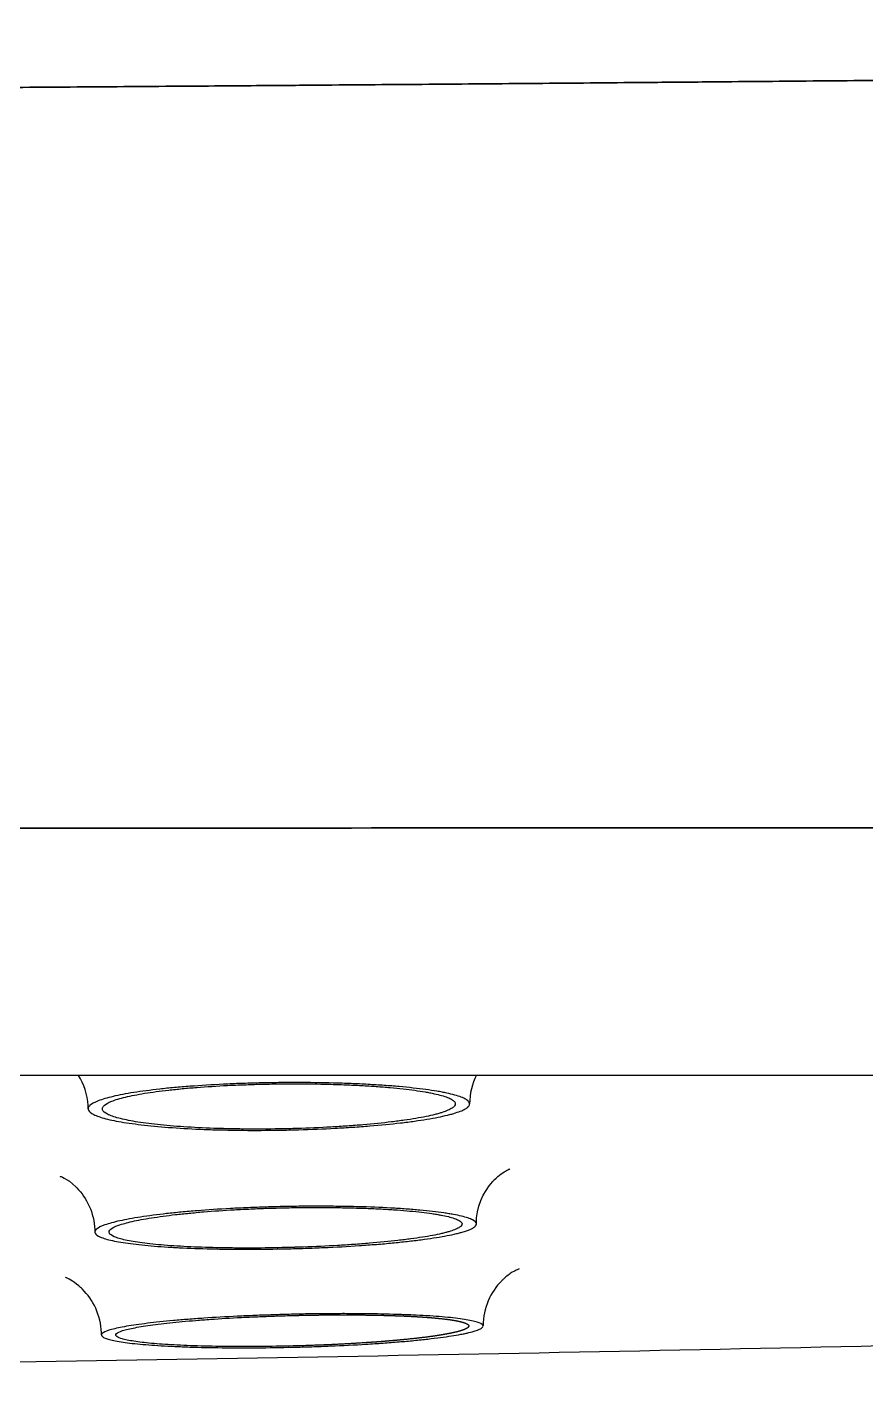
# Model space of a CAD drawing. Header units: millimetres. Extents: x 0 to 2650, y -1173 to 718.
# Drawn here: x 908.7 to 996.5, y 330.4 to 474.3 of the extents above; entities that cross this region are included whole.
import ezdxf

# ---------------------------------------------------------------- set-up
doc = ezdxf.new("R2010")
doc.units = ezdxf.units.MM
doc.layers.add('Blocks', color=7, linetype='Continuous')
doc.layers.add('Blocks$Inner', color=7, linetype='Continuous', lineweight=25, true_color=0x007f00)
doc.layers.add('Blocks$Outline', color=7, linetype='Continuous', lineweight=35, true_color=0xff3f3f)

# ---------------------------------------------------------------- blocks, each defined once
blk = doc.blocks.new('Balcony Lounge Bench Front')
at = {"layer": 'Blocks$Inner'}
blk.add_lwpolyline([(1216.64, 364.38), (1052.69, 364.38), (866.74, 364.38), (770.82, 364.38), (704.99, 364.38), (639.17, 364.38), (543.24, 364.38), (357.3, 364.38), (193.35, 364.38)], dxfattribs=at)
for points, knots in [([(1228.41, 471.36), (1222.79, 471.28), (1217.16, 471.2), (1200.28, 470.97), (1189.03, 470.82), (1155.28, 470.39), (1132.77, 470.12), (1065.25, 469.35), (1020.22, 468.9), (930.16, 468.12), (885.12, 467.8), (817.55, 467.42), (795.03, 467.3), (761.25, 467.16), (749.99, 467.12), (733.1, 467.06), (727.47, 467.04), (721.84, 467.02)], [540.554883, 540.554883, 540.554883, 540.554883, 557.446204, 557.446204, 591.228846, 591.228846, 658.794129, 658.794129, 793.924695, 793.924695, 929.055261, 929.055261, 996.620544, 996.620544, 1030.403185, 1030.403185, 1047.294506, 1047.294506, 1047.294506, 1047.294506]), ([(1212.71, 390.41), (1212.36, 390.41), (1212.01, 390.41), (1211.66, 390.41), (1210.97, 390.41), (1210.27, 390.41), (1209.58, 390.41), (1208.19, 390.41), (1206.8, 390.41), (1205.41, 390.41), (1194.28, 390.4), (1183.16, 390.4), (1172.04, 390.39), (1160.92, 390.39), (1149.8, 390.39), (1138.68, 390.38), (1127.56, 390.38), (1116.43, 390.37), (1105.31, 390.37), (1083.07, 390.36), (1060.83, 390.35), (1038.59, 390.35), (1016.35, 390.34), (994.1, 390.33), (971.86, 390.33), (949.62, 390.32), (927.37, 390.32), (905.13, 390.31), (894.01, 390.31), (882.89, 390.31), (871.76, 390.31), (860.64, 390.31), (849.52, 390.31), (838.4, 390.3), (827.28, 390.3), (816.16, 390.3), (805.04, 390.3), (799.48, 390.3), (793.92, 390.3), (788.36, 390.3), (782.8, 390.3), (777.24, 390.3), (771.68, 390.3), (749.45, 390.3), (727.22, 390.3), (704.99, 390.3)], [-1041.587203, -1041.587203, -1041.587203, -1041.587203, -1040.544327, -1040.544327, -1040.544327, -1038.45859, -1038.45859, -1038.45859, -1034.287168, -1034.287168, -1034.287168, -1000.918164, -1000.918164, -1000.918164, -967.552598, -967.552598, -967.552598, -934.189335, -934.189335, -934.189335, -867.462836, -867.462836, -867.462836, -800.72842, -800.72842, -800.72842, -733.992012, -733.992012, -733.992012, -700.626238, -700.626238, -700.626238, -667.263057, -667.263057, -667.263057, -633.900388, -633.900388, -633.900388, -617.218431, -617.218431, -617.218431, -600.535727, -600.535727, -600.535727, -533.846776, -533.846776, -533.846776, -533.846776]), ([(915.03, 360.88), (915.03, 360.99), (915.03, 361.1), (915.03, 361.21), (914.97, 362.39), (914.58, 363.49), (914.03, 364.38)], [0.000008, 0.000008, 0.000008, 0.000008, 0.359459, 0.359459, 0.359459, 4.273182, 4.273182, 4.273182, 4.273182]), ([(932.97, 363.59), (932.33, 363.57), (931.7, 363.55), (930.45, 363.51), (929.83, 363.48), (928.02, 363.39), (926.85, 363.32), (925.17, 363.19), (924.62, 363.15), (923.55, 363.05), (923.04, 363), (921.56, 362.83), (920.65, 362.71), (919.41, 362.52), (919.02, 362.45), (918.3, 362.31), (917.96, 362.24), (917.34, 362.09), (917.05, 362.02), (916.53, 361.87), (916.3, 361.79), (915.68, 361.55), (915.4, 361.39), (915.14, 361.15), (915.08, 361.07), (915.04, 360.96), (915.03, 360.92), (915.03, 360.88)], [147.786431, 147.786431, 147.786431, 147.786431, 149.68967, 149.68967, 151.592908, 151.592908, 155.399385, 155.399385, 157.302623, 157.302623, 159.205862, 159.205862, 163.012338, 163.012338, 164.915577, 164.915577, 166.818815, 166.818815, 168.722054, 168.722054, 170.625292, 170.625292, 174.431769, 174.431769, 176.335007, 176.335007, 177.180337, 177.180337, 177.180337, 177.180337]), ([(916.53, 360.88), (916.53, 360.92), (916.54, 360.95), (916.58, 361.06), (916.63, 361.14), (916.87, 361.37), (917.14, 361.52), (917.7, 361.74), (917.92, 361.82), (918.4, 361.96), (918.66, 362.03), (919.24, 362.17), (919.55, 362.24), (920.22, 362.37), (920.58, 362.44), (921.73, 362.62), (922.57, 362.74), (923.94, 362.89), (924.41, 362.94), (925.4, 363.04), (925.91, 363.08), (927.47, 363.2), (928.54, 363.27), (930.22, 363.36), (930.8, 363.38), (931.95, 363.42), (932.54, 363.44), (933.12, 363.46)], [383.124899, 383.124899, 383.124899, 383.124899, 384.265574, 384.265574, 386.833901, 386.833901, 391.970555, 391.970555, 394.538882, 394.538882, 397.10721, 397.10721, 399.675537, 399.675537, 402.243864, 402.243864, 407.380518, 407.380518, 409.948845, 409.948845, 412.517172, 412.517172, 417.653827, 417.653827, 420.222154, 420.222154, 422.790481, 422.790481, 422.790481, 422.790481]), ([(955.03, 361.39), (955.03, 361.48), (955, 361.56), (954.93, 361.64), (954.86, 361.72), (954.76, 361.8), (954.63, 361.88), (954.57, 361.92), (954.49, 361.95), (954.41, 361.99), (954.33, 362.03), (954.24, 362.07), (954.14, 362.1), (953.76, 362.25), (953.25, 362.39), (952.63, 362.53), (952.47, 362.56), (952.31, 362.59), (952.14, 362.63), (951.97, 362.66), (951.79, 362.69), (951.61, 362.72), (951.24, 362.78), (950.85, 362.84), (950.43, 362.9), (949.6, 363.01), (948.67, 363.11), (947.65, 363.2), (947.14, 363.25), (946.61, 363.29), (946.06, 363.33), (945.52, 363.37), (944.96, 363.4), (944.38, 363.43), (943.8, 363.47), (943.21, 363.49), (942.6, 363.52), (942, 363.54), (941.37, 363.56), (940.74, 363.58), (939.49, 363.61), (938.21, 363.63), (936.9, 363.63), (936.27, 363.63), (935.63, 363.63), (934.99, 363.62)], [250.332814, 250.332814, 250.332814, 250.332814, 253.121177, 253.121177, 253.121177, 255.775128, 255.775128, 255.775128, 257.110629, 257.110629, 257.110629, 258.438624, 258.438624, 258.438624, 263.732217, 263.732217, 263.732217, 265.063012, 265.063012, 265.063012, 266.397936, 266.397936, 266.397936, 269.047181, 269.047181, 269.047181, 274.351006, 274.351006, 274.351006, 277.011787, 277.011787, 277.011787, 279.652688, 279.652688, 279.652688, 282.299131, 282.299131, 282.299131, 284.965807, 284.965807, 284.965807, 290.259437, 290.259437, 290.259437, 292.851377, 292.851377, 292.851377, 292.851377]), ([(934.99, 363.49), (935.59, 363.5), (936.18, 363.5), (936.76, 363.5), (937.97, 363.5), (939.15, 363.48), (940.31, 363.45), (940.9, 363.44), (941.48, 363.42), (942.04, 363.4), (942.6, 363.37), (943.15, 363.35), (943.68, 363.32), (944.21, 363.29), (944.73, 363.26), (945.23, 363.22), (945.74, 363.19), (946.23, 363.15), (946.7, 363.1), (947.65, 363.02), (948.51, 362.92), (949.28, 362.82), (949.66, 362.76), (950.02, 362.71), (950.36, 362.65), (950.53, 362.62), (950.7, 362.59), (950.86, 362.56), (951.02, 362.53), (951.17, 362.5), (951.31, 362.46), (951.89, 362.34), (952.35, 362.21), (952.71, 362.07), (952.8, 362.03), (952.88, 362), (952.96, 361.96), (953.03, 361.92), (953.1, 361.89), (953.16, 361.85), (953.28, 361.78), (953.37, 361.7), (953.44, 361.63), (953.5, 361.55), (953.53, 361.47), (953.53, 361.39)], [256.565289, 256.565289, 256.565289, 256.565289, 259.156974, 259.156974, 259.156974, 264.450055, 264.450055, 264.450055, 267.116451, 267.116451, 267.116451, 269.762622, 269.762622, 269.762622, 272.403262, 272.403262, 272.403262, 275.063796, 275.063796, 275.063796, 280.367193, 280.367193, 280.367193, 283.016261, 283.016261, 283.016261, 284.351107, 284.351107, 284.351107, 285.681831, 285.681831, 285.681831, 290.975217, 290.975217, 290.975217, 292.303178, 292.303178, 292.303178, 293.638652, 293.638652, 293.638652, 296.292571, 296.292571, 296.292571, 299.080828, 299.080828, 299.080828, 299.080828]), ([(953.53, 361.39), (953.53, 361.32), (953.51, 361.25), (953.45, 361.18), (953.43, 361.14), (953.39, 361.1), (953.35, 361.06), (953.3, 361.02), (953.25, 360.99), (953.2, 360.95), (953.08, 360.87), (952.94, 360.8), (952.76, 360.72), (952.59, 360.65), (952.39, 360.57), (952.16, 360.5), (952.05, 360.46), (951.93, 360.42), (951.8, 360.39), (951.67, 360.35), (951.53, 360.31), (951.39, 360.28), (950.82, 360.13), (950.16, 360), (949.4, 359.87), (949.02, 359.8), (948.61, 359.74), (948.19, 359.68), (947.97, 359.65), (947.75, 359.62), (947.53, 359.59), (947.3, 359.56), (947.07, 359.53), (946.84, 359.5), (945.91, 359.39), (944.91, 359.29), (943.85, 359.19), (943.31, 359.15), (942.76, 359.11), (942.2, 359.07), (941.64, 359.03), (941.07, 358.99), (940.5, 358.96), (939.35, 358.9), (938.16, 358.85), (936.95, 358.81)], [299.080828, 299.080828, 299.080828, 299.080828, 301.59227, 301.59227, 301.59227, 302.928021, 302.928021, 302.928021, 304.256984, 304.256984, 304.256984, 306.900479, 306.900479, 306.900479, 309.544902, 309.544902, 309.544902, 310.875044, 310.875044, 310.875044, 312.210674, 312.210674, 312.210674, 317.509031, 317.509031, 317.509031, 320.165036, 320.165036, 320.165036, 321.500133, 321.500133, 321.500133, 322.827205, 322.827205, 322.827205, 328.121392, 328.121392, 328.121392, 330.788385, 330.788385, 330.788385, 333.436259, 333.436259, 333.436259, 338.742167, 338.742167, 338.742167, 338.742167]), ([(937.09, 358.68), (938.42, 358.72), (939.69, 358.77), (940.94, 358.84), (941.56, 358.87), (942.18, 358.91), (942.78, 358.95), (943.39, 358.99), (943.98, 359.03), (944.56, 359.08), (945.71, 359.18), (946.79, 359.28), (947.8, 359.4), (948.05, 359.43), (948.3, 359.46), (948.54, 359.49), (948.78, 359.52), (949.02, 359.55), (949.25, 359.59), (949.72, 359.65), (950.15, 359.72), (950.56, 359.78), (951.39, 359.92), (952.1, 360.07), (952.72, 360.22), (952.87, 360.25), (953.02, 360.29), (953.16, 360.33), (953.3, 360.37), (953.43, 360.41), (953.55, 360.45), (953.8, 360.53), (954.02, 360.6), (954.2, 360.68), (954.39, 360.76), (954.54, 360.84), (954.67, 360.92), (954.73, 360.96), (954.78, 361), (954.83, 361.04), (954.88, 361.08), (954.92, 361.12), (954.95, 361.17), (955.01, 361.24), (955.03, 361.32), (955.03, 361.39)], [210.671317, 210.671317, 210.671317, 210.671317, 215.977556, 215.977556, 215.977556, 218.625545, 218.625545, 218.625545, 221.292619, 221.292619, 221.292619, 226.586873, 226.586873, 226.586873, 227.913944, 227.913944, 227.913944, 229.249034, 229.249034, 229.249034, 231.905011, 231.905011, 231.905011, 237.203272, 237.203272, 237.203272, 238.538874, 238.538874, 238.538874, 239.868986, 239.868986, 239.868986, 242.513356, 242.513356, 242.513356, 245.156804, 245.156804, 245.156804, 246.485749, 246.485749, 246.485749, 247.821484, 247.821484, 247.821484, 250.332814, 250.332814, 250.332814, 250.332814]), ([(915.03, 360.88), (915.03, 360.84), (915.04, 360.79), (915.13, 360.59), (915.32, 360.43), (915.77, 360.21), (915.95, 360.13), (916.38, 359.98), (916.61, 359.91), (917.41, 359.7), (918.04, 359.57), (919.15, 359.39), (919.55, 359.34), (920.39, 359.23), (920.82, 359.17), (922.2, 359.03), (923.19, 358.95), (925.35, 358.8), (926.47, 358.75), (928.23, 358.68), (928.83, 358.67), (930.05, 358.64), (930.67, 358.63), (932.55, 358.61), (933.81, 358.62), (935.09, 358.64)], [177.180337, 177.180337, 177.180337, 177.180337, 178.238246, 178.238246, 182.044723, 182.044723, 183.947961, 183.947961, 185.851199, 185.851199, 189.657676, 189.657676, 191.560915, 191.560915, 193.464153, 193.464153, 197.27063, 197.27063, 201.077107, 201.077107, 202.980345, 202.980345, 204.883584, 204.883584, 208.69006, 208.69006, 208.69006, 208.69006]), ([(935.09, 358.77), (933.91, 358.75), (932.74, 358.74), (931, 358.76), (930.42, 358.77), (929.3, 358.79), (928.74, 358.81), (927.12, 358.86), (926.07, 358.92), (924.08, 359.05), (923.16, 359.13), (921.89, 359.27), (921.48, 359.31), (920.71, 359.42), (920.34, 359.47), (919.32, 359.64), (918.73, 359.77), (918, 359.96), (917.77, 360.03), (917.38, 360.17), (917.22, 360.24), (916.79, 360.46), (916.62, 360.6), (916.54, 360.8), (916.53, 360.84), (916.53, 360.88)], [340.604013, 340.604013, 340.604013, 340.604013, 345.740667, 345.740667, 348.308994, 348.308994, 350.877321, 350.877321, 356.013975, 356.013975, 361.15063, 361.15063, 363.718957, 363.718957, 366.287284, 366.287284, 371.423938, 371.423938, 373.992265, 373.992265, 376.560592, 376.560592, 381.697247, 381.697247, 383.124899, 383.124899, 383.124899, 383.124899]), ([(955.74, 348.8), (955.74, 350.54), (956.45, 352.15), (957.43, 353.23), (957.49, 353.3), (957.56, 353.37), (957.62, 353.44), (957.87, 353.69), (958.12, 353.89), (958.34, 354.06), (958.56, 354.22), (958.75, 354.33), (958.9, 354.41), (959.13, 354.54), (959.24, 354.57), (959.24, 354.57)], [62.865541, 62.865541, 62.865541, 62.865541, 68.50429, 68.50429, 68.50429, 68.874561, 68.874561, 68.874561, 70.319035, 70.319035, 70.319035, 71.786987, 71.786987, 71.786987, 74.223516, 74.223516, 74.223516, 74.223516]), ([(912.09, 353.8), (912.09, 353.8), (912.73, 353.69), (913.78, 352.66), (913.8, 352.64), (913.83, 352.61), (913.85, 352.59), (914.88, 351.55), (915.66, 349.97), (915.73, 348.21), (915.73, 348.13), (915.74, 348.04), (915.74, 347.95)], [-11.773348, -11.773348, -11.773348, -11.773348, -6.129342, -6.129342, -6.129342, -5.993134, -5.993134, -5.993134, -0.28321, -0.28321, -0.28321, -0.000009, -0.000009, -0.000009, -0.000009]), ([(933.7, 350.58), (933.07, 350.56), (932.44, 350.53), (931.18, 350.48), (930.57, 350.45), (928.75, 350.35), (927.58, 350.27), (925.89, 350.14), (925.34, 350.09), (924.27, 349.99), (923.76, 349.94), (922.28, 349.77), (921.37, 349.65), (920.13, 349.46), (919.74, 349.4), (919.01, 349.26), (918.67, 349.2), (918.05, 349.06), (917.76, 348.99), (917.24, 348.85), (917, 348.77), (916.39, 348.56), (916.1, 348.41), (915.84, 348.19), (915.78, 348.12), (915.74, 348.02), (915.74, 347.98), (915.74, 347.95)], [62.89842, 62.89842, 62.89842, 62.89842, 64.80312, 64.80312, 66.707821, 66.707821, 70.517223, 70.517223, 72.421924, 72.421924, 74.326625, 74.326625, 78.136026, 78.136026, 80.040727, 80.040727, 81.945428, 81.945428, 83.850129, 83.850129, 85.75483, 85.75483, 89.564231, 89.564231, 91.468932, 91.468932, 92.317305, 92.317305, 92.317305, 92.317305]), ([(917.24, 347.95), (917.24, 347.98), (917.24, 348.01), (917.28, 348.11), (917.33, 348.18), (917.57, 348.39), (917.84, 348.52), (918.41, 348.73), (918.63, 348.8), (919.11, 348.93), (919.37, 349), (919.95, 349.13), (920.26, 349.19), (920.94, 349.32), (921.3, 349.38), (922.45, 349.56), (923.29, 349.68), (924.66, 349.83), (925.13, 349.88), (926.12, 349.98), (926.63, 350.03), (928.19, 350.16), (929.27, 350.23), (930.95, 350.33), (931.53, 350.35), (932.68, 350.41), (933.27, 350.43), (933.85, 350.45)], [313.535662, 313.535662, 313.535662, 313.535662, 314.320401, 314.320401, 316.082339, 316.082339, 319.606216, 319.606216, 321.368154, 321.368154, 323.130092, 323.130092, 324.89203, 324.89203, 326.653969, 326.653969, 330.177845, 330.177845, 331.939783, 331.939783, 333.701721, 333.701721, 337.225598, 337.225598, 338.987536, 338.987536, 340.749474, 340.749474, 340.749474, 340.749474]), ([(955.74, 348.81), (955.73, 348.95), (955.6, 349.09), (955.27, 349.26), (955.2, 349.3), (955.03, 349.36), (954.95, 349.4), (954.66, 349.49), (954.43, 349.56), (953.93, 349.68), (953.65, 349.74), (953.18, 349.83), (953.02, 349.85), (952.68, 349.91), (952.5, 349.94), (951.58, 350.07), (950.75, 350.17), (949.36, 350.29), (948.88, 350.33), (947.85, 350.41), (947.32, 350.44), (945.69, 350.53), (944.54, 350.58), (942.72, 350.62), (942.09, 350.64), (940.84, 350.65), (940.2, 350.66), (938.92, 350.66), (938.28, 350.66), (936.98, 350.65), (936.32, 350.64), (935.66, 350.63)], [29.498103, 29.498103, 29.498103, 29.498103, 33.427424, 33.427424, 34.409754, 34.409754, 35.392084, 35.392084, 37.356745, 37.356745, 39.321405, 39.321405, 40.303736, 40.303736, 41.286066, 41.286066, 45.215387, 45.215387, 47.180048, 47.180048, 49.144708, 49.144708, 53.074029, 53.074029, 55.03869, 55.03869, 57.00335, 57.00335, 58.968011, 58.968011, 60.932671, 60.932671, 60.932671, 60.932671]), ([(935.67, 350.5), (936.29, 350.51), (936.89, 350.52), (938.7, 350.54), (939.88, 350.54), (941.63, 350.51), (942.2, 350.5), (943.33, 350.47), (943.87, 350.46), (944.94, 350.41), (945.46, 350.39), (946.46, 350.33), (946.95, 350.3), (948.37, 350.2), (949.23, 350.12), (950.38, 349.99), (950.74, 349.94), (951.25, 349.87), (951.42, 349.84), (951.73, 349.79), (951.88, 349.76), (952.6, 349.63), (953.06, 349.51), (953.51, 349.36), (953.59, 349.33), (953.74, 349.27), (953.81, 349.23), (953.99, 349.14), (954.08, 349.07), (954.2, 348.94), (954.24, 348.87), (954.24, 348.8)], [200.384133, 200.384133, 200.384133, 200.384133, 203.035006, 203.035006, 208.33675, 208.33675, 210.987622, 210.987622, 213.638495, 213.638495, 216.289367, 216.289367, 218.940239, 218.940239, 224.241983, 224.241983, 226.892856, 226.892856, 228.218292, 228.218292, 229.543728, 229.543728, 234.845472, 234.845472, 236.170908, 236.170908, 237.496345, 237.496345, 240.147217, 240.147217, 242.89454, 242.89454, 242.89454, 242.89454]), ([(954.24, 348.8), (954.24, 348.74), (954.21, 348.67), (954.13, 348.57), (954.09, 348.53), (954, 348.47), (953.95, 348.43), (953.78, 348.33), (953.63, 348.26), (953.29, 348.13), (953.08, 348.06), (952.74, 347.96), (952.62, 347.92), (952.36, 347.86), (952.22, 347.82), (951.51, 347.66), (950.84, 347.53), (949.7, 347.35), (949.3, 347.29), (948.65, 347.21), (948.43, 347.18), (947.98, 347.12), (947.75, 347.1), (946.59, 346.96), (945.59, 346.87), (943.99, 346.73), (943.43, 346.69), (942.31, 346.61), (941.75, 346.58), (940.02, 346.48), (938.84, 346.42), (937.62, 346.38)], [242.89454, 242.89454, 242.89454, 242.89454, 245.448961, 245.448961, 246.774397, 246.774397, 248.099833, 248.099833, 250.750706, 250.750706, 253.401578, 253.401578, 254.727014, 254.727014, 256.05245, 256.05245, 261.354195, 261.354195, 264.005067, 264.005067, 265.330503, 265.330503, 266.655939, 266.655939, 271.957683, 271.957683, 274.608556, 274.608556, 277.259428, 277.259428, 282.561172, 282.561172, 282.561172, 282.561172]), ([(937.79, 346.25), (938.46, 346.27), (939.1, 346.3), (941.02, 346.38), (942.27, 346.45), (944.08, 346.58), (944.68, 346.62), (945.83, 346.71), (946.39, 346.76), (947.47, 346.86), (947.99, 346.92), (948.75, 347), (948.99, 347.03), (949.48, 347.09), (949.72, 347.12), (950.87, 347.27), (951.7, 347.4), (952.77, 347.59), (953.11, 347.66), (953.57, 347.77), (953.72, 347.8), (954, 347.87), (954.13, 347.91), (954.75, 348.09), (955.12, 348.23), (955.43, 348.41), (955.49, 348.45), (955.58, 348.52), (955.62, 348.56), (955.71, 348.66), (955.74, 348.73), (955.74, 348.8)], [33.484162, 33.484162, 33.484162, 33.484162, 35.448823, 35.448823, 39.378144, 39.378144, 41.342804, 41.342804, 43.307465, 43.307465, 45.272125, 45.272125, 46.254456, 46.254456, 47.236786, 47.236786, 51.166107, 51.166107, 53.130768, 53.130768, 54.113098, 54.113098, 55.095428, 55.095428, 59.024749, 59.024749, 60.007079, 60.007079, 60.98941, 60.98941, 62.865541, 62.865541, 62.865541, 62.865541]), ([(915.74, 347.95), (915.74, 347.91), (915.75, 347.87), (915.83, 347.69), (916.02, 347.56), (916.47, 347.36), (916.66, 347.3), (917.08, 347.17), (917.32, 347.11), (918.11, 346.94), (918.75, 346.83), (919.86, 346.69), (920.26, 346.64), (921.1, 346.56), (921.54, 346.52), (922.45, 346.44), (922.93, 346.41), (923.93, 346.35), (924.45, 346.32), (926.07, 346.24), (927.2, 346.21), (928.96, 346.17), (929.56, 346.16), (930.78, 346.15), (931.4, 346.15), (933.28, 346.15), (934.54, 346.17), (935.82, 346.2)], [-0.000009, -0.000009, -0.000009, -0.000009, 1.05632, 1.05632, 4.865721, 4.865721, 6.770422, 6.770422, 8.675123, 8.675123, 12.484525, 12.484525, 14.389226, 14.389226, 16.293926, 16.293926, 18.198627, 18.198627, 20.103328, 20.103328, 23.91273, 23.91273, 25.817431, 25.817431, 27.722132, 27.722132, 31.531533, 31.531533, 31.531533, 31.531533]), ([(935.82, 346.33), (934.63, 346.3), (933.46, 346.28), (931.73, 346.27), (931.15, 346.28), (930.02, 346.28), (929.47, 346.29), (927.84, 346.32), (926.79, 346.36), (925.3, 346.42), (924.82, 346.45), (923.89, 346.51), (923.45, 346.54), (922.6, 346.61), (922.2, 346.64), (921.42, 346.72), (921.05, 346.77), (920.02, 346.9), (919.44, 347), (918.7, 347.16), (918.48, 347.22), (918.09, 347.34), (917.92, 347.4), (917.5, 347.58), (917.32, 347.71), (917.25, 347.88), (917.24, 347.92), (917.24, 347.95)], [284.367452, 284.367452, 284.367452, 284.367452, 287.891328, 287.891328, 289.653266, 289.653266, 291.415204, 291.415204, 294.939081, 294.939081, 296.701019, 296.701019, 298.462957, 298.462957, 300.224896, 300.224896, 301.986834, 301.986834, 305.51071, 305.51071, 307.272648, 307.272648, 309.034587, 309.034587, 312.558463, 312.558463, 313.535662, 313.535662, 313.535662, 313.535662]), ([(960.24, 344.1), (960.2, 344.09), (960.13, 344.06), (960.01, 344), (959.89, 343.95), (959.72, 343.86), (959.5, 343.73), (959.23, 343.56), (958.91, 343.34), (958.57, 343.02), (958.5, 342.96), (958.43, 342.89), (958.36, 342.82), (957.25, 341.69), (956.45, 339.98), (956.44, 338.14)], [31.999091, 31.999091, 31.999091, 31.999091, 33.417981, 33.417981, 33.417981, 34.853006, 34.853006, 34.853006, 36.635766, 36.635766, 36.635766, 37.014728, 37.014728, 37.014728, 42.885145, 42.885145, 42.885145, 42.885145]), ([(1216.64, 342.6), (1216.59, 342.59), (1216.55, 342.59), (1216.51, 342.59), (1215.92, 342.57), (1215.34, 342.55), (1214.76, 342.52), (1212.43, 342.44), (1210.1, 342.35), (1207.77, 342.26), (1203.12, 342.08), (1198.46, 341.91), (1193.8, 341.74), (1184.49, 341.4), (1175.18, 341.06), (1165.87, 340.74), (1147.24, 340.1), (1128.61, 339.49), (1109.98, 338.92), (1064.99, 337.55), (1019.99, 336.43), (974.98, 335.52), (929.98, 334.61), (884.97, 333.92), (839.96, 333.46), (794.97, 333), (749.98, 332.78), (704.99, 332.78)], [-1030.597712, -1030.597712, -1030.597712, -1030.597712, -1030.467005, -1030.467005, -1030.467005, -1028.716244, -1028.716244, -1028.716244, -1021.726434, -1021.726434, -1021.726434, -1007.74364, -1007.74364, -1007.74364, -979.788621, -979.788621, -979.788621, -923.867941, -923.867941, -923.867941, -788.816801, -788.816801, -788.816801, -653.768562, -653.768562, -653.768562, -518.79142, -518.79142, -518.79142, -518.79142]), ([(916.44, 337.16), (916.44, 337.24), (916.44, 337.33), (916.43, 337.41), (916.37, 339.22), (915.55, 340.87), (914.43, 341.96), (914.31, 342.09), (914.18, 342.2), (914.06, 342.3), (913.4, 342.85), (912.94, 343.1), (912.67, 343.2)], [0.000007, 0.000007, 0.000007, 0.000007, 0.271322, 0.271322, 0.271322, 6.009027, 6.009027, 6.009027, 6.652776, 6.652776, 6.652776, 9.885346, 9.885346, 9.885346, 9.885346]), ([(934.42, 339.27), (933.79, 339.25), (933.16, 339.23), (931.91, 339.18), (931.29, 339.15), (929.47, 339.06), (928.3, 339), (926.61, 338.88), (926.06, 338.84), (924.99, 338.76), (924.48, 338.72), (922.99, 338.58), (922.08, 338.49), (920.84, 338.33), (920.45, 338.28), (919.72, 338.18), (919.38, 338.12), (918.75, 338.02), (918.47, 337.96), (917.94, 337.85), (917.71, 337.79), (917.09, 337.62), (916.8, 337.51), (916.54, 337.34), (916.48, 337.29), (916.45, 337.21), (916.44, 337.18), (916.44, 337.16)], [191.879727, 191.879727, 191.879727, 191.879727, 193.784866, 193.784866, 195.690004, 195.690004, 199.500282, 199.500282, 201.405421, 201.405421, 203.31056, 203.31056, 207.120837, 207.120837, 209.025976, 209.025976, 210.931115, 210.931115, 212.836253, 212.836253, 214.741392, 214.741392, 218.55167, 218.55167, 220.456809, 220.456809, 221.309258, 221.309258, 221.309258, 221.309258]), ([(917.94, 337.16), (917.94, 337.18), (917.94, 337.2), (917.98, 337.28), (918.03, 337.33), (918.28, 337.49), (918.54, 337.59), (919.11, 337.75), (919.33, 337.8), (919.81, 337.9), (920.08, 337.95), (920.66, 338.06), (920.97, 338.11), (921.64, 338.2), (922.01, 338.25), (923.16, 338.4), (924, 338.49), (925.37, 338.61), (925.85, 338.65), (926.84, 338.73), (927.35, 338.77), (928.91, 338.88), (929.99, 338.94), (931.67, 339.03), (932.25, 339.06), (933.41, 339.1), (933.99, 339.13), (934.57, 339.15)], [299.750155, 299.750155, 299.750155, 299.750155, 300.900644, 300.900644, 303.471878, 303.471878, 308.614347, 308.614347, 311.185582, 311.185582, 313.756816, 313.756816, 316.328051, 316.328051, 318.899285, 318.899285, 324.041754, 324.041754, 326.612989, 326.612989, 329.184223, 329.184223, 334.326692, 334.326692, 336.897927, 336.897927, 339.469161, 339.469161, 339.469161, 339.469161]), ([(956.44, 338.1), (956.43, 338.22), (956.3, 338.33), (955.97, 338.46), (955.9, 338.49), (955.74, 338.54), (955.65, 338.56), (955.36, 338.64), (955.13, 338.68), (954.63, 338.77), (954.35, 338.82), (953.73, 338.9), (953.38, 338.94), (952.28, 339.05), (951.45, 339.12), (950.06, 339.2), (949.57, 339.23), (948.55, 339.27), (948.02, 339.29), (946.39, 339.35), (945.24, 339.37), (943.42, 339.39), (942.79, 339.39), (941.54, 339.4), (940.9, 339.39), (939.62, 339.39), (938.98, 339.38), (937.68, 339.36), (937.02, 339.34), (936.36, 339.33)], [157.821874, 157.821874, 157.821874, 157.821874, 161.752812, 161.752812, 162.735546, 162.735546, 163.71828, 163.71828, 165.683749, 165.683749, 167.649218, 167.649218, 169.614687, 169.614687, 173.545625, 173.545625, 175.511094, 175.511094, 177.476563, 177.476563, 181.407501, 181.407501, 183.37297, 183.37297, 185.338439, 185.338439, 187.303908, 187.303908, 189.269377, 189.269377, 189.269377, 189.269377]), ([(916.44, 337.16), (916.44, 337.13), (916.45, 337.1), (916.53, 336.96), (916.72, 336.86), (917.18, 336.71), (917.36, 336.66), (917.78, 336.56), (918.02, 336.52), (918.82, 336.38), (919.45, 336.3), (920.57, 336.19), (920.97, 336.16), (921.8, 336.09), (922.24, 336.06), (923.16, 336.01), (923.64, 335.98), (924.64, 335.94), (925.16, 335.92), (926.77, 335.86), (927.9, 335.84), (929.66, 335.82), (930.26, 335.82), (931.48, 335.81), (932.11, 335.81), (933.98, 335.83), (935.25, 335.85), (936.53, 335.88)], [221.309258, 221.309258, 221.309258, 221.309258, 222.361947, 222.361947, 226.172225, 226.172225, 228.077364, 228.077364, 229.982502, 229.982502, 233.79278, 233.79278, 235.697919, 235.697919, 237.603058, 237.603058, 239.508196, 239.508196, 241.413335, 241.413335, 245.223613, 245.223613, 247.128751, 247.128751, 249.03389, 249.03389, 252.844168, 252.844168, 252.844168, 252.844168]), ([(936.52, 336.01), (935.34, 335.98), (934.17, 335.96), (932.43, 335.94), (931.85, 335.94), (930.72, 335.94), (930.17, 335.94), (928.54, 335.96), (927.5, 335.98), (926, 336.02), (925.52, 336.04), (924.6, 336.08), (924.15, 336.11), (923.31, 336.15), (922.9, 336.18), (922.13, 336.24), (921.76, 336.27), (920.73, 336.37), (920.14, 336.45), (919.4, 336.57), (919.18, 336.61), (918.79, 336.7), (918.62, 336.74), (918.2, 336.88), (918.03, 336.97), (917.95, 337.1), (917.94, 337.13), (917.94, 337.16)], [257.189657, 257.189657, 257.189657, 257.189657, 262.332126, 262.332126, 264.903361, 264.903361, 267.474595, 267.474595, 272.617064, 272.617064, 275.188299, 275.188299, 277.759533, 277.759533, 280.330768, 280.330768, 282.902002, 282.902002, 288.044471, 288.044471, 290.615706, 290.615706, 293.18694, 293.18694, 298.329409, 298.329409, 299.750155, 299.750155, 299.750155, 299.750155]), ([(938.45, 335.93), (938.47, 335.93), (938.49, 335.93), (939.16, 335.95), (939.81, 335.98), (941.73, 336.06), (942.97, 336.12), (944.79, 336.23), (945.39, 336.27), (946.54, 336.35), (947.1, 336.4), (948.17, 336.49), (948.7, 336.53), (949.45, 336.61), (949.7, 336.63), (950.18, 336.68), (950.42, 336.71), (951.58, 336.84), (952.4, 336.95), (953.48, 337.12), (953.81, 337.17), (954.27, 337.26), (954.42, 337.29), (954.7, 337.35), (954.83, 337.38), (955.45, 337.53), (955.82, 337.64), (956.13, 337.79), (956.19, 337.82), (956.28, 337.88), (956.32, 337.91), (956.41, 337.99), (956.44, 338.05), (956.44, 338.1)], [128.384579, 128.384579, 128.384579, 128.384579, 128.435266, 128.435266, 130.400735, 130.400735, 134.331673, 134.331673, 136.297142, 136.297142, 138.262611, 138.262611, 140.22808, 140.22808, 141.210814, 141.210814, 142.193549, 142.193549, 146.124487, 146.124487, 148.089956, 148.089956, 149.07269, 149.07269, 150.055425, 150.055425, 153.986363, 153.986363, 154.969097, 154.969097, 155.951831, 155.951831, 157.821874, 157.821874, 157.821874, 157.821874])]:
    blk.add_open_spline(points, degree=3, knots=knots, dxfattribs=at)
for points in [[(955.75, 364.39), (955.31, 363.51), (955.03, 362.48), (955.03, 361.39)], [(934.99, 363.62), (934.31, 363.61), (933.64, 363.6), (932.97, 363.59)], [(933.12, 363.46), (933.74, 363.47), (934.36, 363.48), (934.99, 363.49)], [(936.95, 358.81), (936.33, 358.79), (935.71, 358.78), (935.09, 358.77)], [(935.09, 358.64), (935.75, 358.65), (936.41, 358.66), (937.09, 358.68)], [(935.66, 350.63), (935, 350.61), (934.35, 350.6), (933.7, 350.58)], [(933.85, 350.45), (934.45, 350.47), (935.06, 350.48), (935.67, 350.5)], [(935.82, 346.2), (936.48, 346.21), (937.12, 346.23), (937.79, 346.25)], [(936.36, 339.33), (935.71, 339.31), (935.07, 339.3), (934.42, 339.27)], [(934.57, 339.15), (935.17, 339.17), (935.77, 339.18), (936.38, 339.2)], [(938.3, 336.06), (937.71, 336.04), (937.11, 336.02), (936.52, 336.01)], [(936.53, 335.88), (937.17, 335.89), (937.82, 335.91), (938.45, 335.93)]]:
    blk.add_open_spline(points, degree=3, dxfattribs=at)
blk.add_rational_spline([(937.62, 346.38), (937.02, 346.36), (936.42, 346.34), (935.82, 346.33)], [1, 0.999999999993, 0.999999999993, 1], degree=3, dxfattribs=at)
for points, weights, knots in [([(936.38, 339.2), (937.01, 339.22), (937.62, 339.23), (938.22, 339.24), (939.42, 339.26), (940.6, 339.27), (941.76, 339.27), (942.35, 339.27), (942.92, 339.27), (943.48, 339.26), (944.05, 339.26), (944.59, 339.25), (945.12, 339.24), (945.66, 339.23), (946.17, 339.22), (946.68, 339.2), (947.18, 339.19), (947.67, 339.17), (948.14, 339.15), (949.09, 339.11), (949.94, 339.06), (950.71, 339), (951.09, 338.97), (951.45, 338.94), (951.79, 338.9), (951.96, 338.89), (952.13, 338.87), (952.28, 338.85), (952.44, 338.83), (952.59, 338.81), (952.74, 338.8), (953.31, 338.72), (953.77, 338.64), (954.13, 338.55), (954.22, 338.52), (954.3, 338.5), (954.37, 338.48), (954.45, 338.45), (954.51, 338.43), (954.58, 338.41), (954.7, 338.36), (954.79, 338.31), (954.85, 338.26), (954.91, 338.21), (954.94, 338.15), (954.94, 338.1)], [1.00000001302, 1.00000001301, 1.000000013, 1.000000013, 1.00000001298, 1.00000001296, 1.00000001294, 1.00000001293, 1.00000001292, 1.00000001291, 1.0000000129, 1.0000000129, 1.00000001289, 1.00000001288, 1.00000001287, 1.00000001286, 1.00000001285, 1.00000001284, 1.00000001284, 1.00000001282, 1.00000001281, 1.00000001279, 1.00000001279, 1.00000001278, 1.00000001277, 1.00000001277, 1.00000001277, 1.00000001277, 1.00000001276, 1.00000001276, 1.00000001276, 1.00000001275, 1.00000001274, 1.00000001273, 1.00000001273, 1.00000001273, 1.00000001273, 1.00000001273, 1.00000001273, 1.00000001273, 1.00000001272, 1.00000001272, 1.00000001272, 1.00000001272, 1.00000001272, 1.00000001272], [172.366074, 172.366074, 172.366074, 172.366074, 175.026812, 175.026812, 175.026812, 180.320216, 180.320216, 180.320216, 182.98679, 182.98679, 182.98679, 185.633136, 185.633136, 185.633136, 188.273783, 188.273783, 188.273783, 190.934123, 190.934123, 190.934123, 196.237187, 196.237187, 196.237187, 198.885626, 198.885626, 198.885626, 200.220113, 200.220113, 200.220113, 201.550646, 201.550646, 201.550646, 206.84236, 206.84236, 206.84236, 208.169682, 208.169682, 208.169682, 209.504577, 209.504577, 209.504577, 212.157554, 212.157554, 212.157554, 214.87878, 214.87878, 214.87878, 214.87878]), ([(954.94, 338.1), (954.94, 338.05), (954.91, 338), (954.85, 337.95), (954.83, 337.92), (954.79, 337.89), (954.75, 337.86), (954.7, 337.84), (954.65, 337.81), (954.59, 337.78), (954.47, 337.73), (954.33, 337.67), (954.16, 337.62), (953.98, 337.56), (953.78, 337.51), (953.55, 337.45), (953.44, 337.43), (953.31, 337.4), (953.18, 337.37), (953.05, 337.34), (952.92, 337.32), (952.78, 337.29), (952.2, 337.18), (951.54, 337.07), (950.77, 336.97), (950.39, 336.92), (949.99, 336.87), (949.56, 336.82), (949.34, 336.8), (949.12, 336.77), (948.9, 336.75), (948.67, 336.73), (948.44, 336.7), (948.21, 336.68), (947.28, 336.59), (946.28, 336.5), (945.21, 336.42), (944.67, 336.39), (944.12, 336.35), (943.56, 336.31), (943, 336.28), (942.43, 336.24), (941.86, 336.21), (940.7, 336.15), (939.52, 336.1), (938.3, 336.06)], [1.00000001272, 1.00000001272, 1.00000001272, 1.00000001272, 1.00000001272, 1.00000001272, 1.00000001272, 1.00000001272, 1.00000001272, 1.00000001273, 1.00000001273, 1.00000001273, 1.00000001273, 1.00000001274, 1.00000001274, 1.00000001274, 1.00000001275, 1.00000001275, 1.00000001275, 1.00000001275, 1.00000001276, 1.00000001276, 1.00000001277, 1.00000001278, 1.00000001279, 1.0000000128, 1.00000001281, 1.00000001281, 1.00000001282, 1.00000001282, 1.00000001283, 1.00000001283, 1.00000001283, 1.00000001284, 1.00000001285, 1.00000001287, 1.00000001289, 1.0000000129, 1.00000001291, 1.00000001291, 1.00000001292, 1.00000001293, 1.00000001294, 1.00000000863, 1.00000000431, 1], [214.87878, 214.87878, 214.87878, 214.87878, 217.454442, 217.454442, 217.454442, 218.789498, 218.789498, 218.789498, 220.117879, 220.117879, 220.117879, 222.760044, 222.760044, 222.760044, 225.402971, 225.402971, 225.402971, 226.732315, 226.732315, 226.732315, 228.067283, 228.067283, 228.067283, 233.363238, 233.363238, 233.363238, 236.01803, 236.01803, 236.01803, 237.352633, 237.352633, 237.352633, 238.679262, 238.679262, 238.679262, 243.971935, 243.971935, 243.971935, 246.638363, 246.638363, 246.638363, 249.285863, 249.285863, 249.285863, 254.591399, 254.591399, 254.591399, 254.591399])]:
    blk.add_rational_spline(points, weights, degree=3, knots=knots, dxfattribs=at)
at = {"layer": 'Blocks$Outline'}
for points, weights, knots in [([(1272.78, 7.4), (1272.85, 7.4), (1272.91, 7.41), (1272.98, 7.41), (1271.81, 102.57), (1270.65, 197.73), (1269.49, 292.89), (1269.09, 325.86), (1268.67, 359.69), (1268.27, 392.46), (1266.98, 498.05), (1265.69, 603.64), (1264.4, 709.23), (1264.4, 709.5), (1264.39, 710.03), (1264.38, 710.81), (1264.37, 711.57), (1264.37, 712.31), (1264.36, 713.01), (1264.35, 713.67), (1264.34, 714.3), (1264.34, 714.89), (1264.33, 715.43), (1264.33, 715.92), (1264.32, 716.36), (1264.32, 716.75), (1264.31, 717.08), (1264.31, 717.35), (1264.3, 717.57), (1264.3, 717.73), (1264.3, 717.79), (1264.3, 717.83), (1258.46, 717.85), (1252.62, 717.85), (1246.77, 717.84), (1243.76, 717.84), (1240.97, 717.85), (1237.96, 717.82), (1234.99, 717.8), (1231.99, 717.75), (1229.03, 717.67), (1217.41, 717.37), (1205.79, 717.05), (1194.16, 716.74), (1170.93, 716.12), (1147.69, 715.51), (1124.44, 714.92), (1105.37, 714.44), (1085.8, 713.96), (1065.73, 713.49), (1038.53, 712.85), (1011.88, 712.28), (985.8, 711.77), (985.48, 711.76), (985.16, 711.76), (984.84, 711.75), (964.78, 711.36), (944.61, 711.01), (924.33, 710.69), (909.44, 710.46), (894.76, 710.26), (880.3, 710.08), (866.32, 709.91), (852.72, 709.76), (839.5, 709.64), (839.34, 709.64), (839.19, 709.64), (839.03, 709.63), (815.29, 709.41), (791.32, 709.25), (767.57, 709.15), (746.77, 709.06), (725.79, 709.01), (704.99, 709.01), (684.2, 709.01), (663.22, 709.06), (642.42, 709.15), (618.67, 709.25), (594.7, 709.41), (570.96, 709.63), (570.8, 709.64), (570.65, 709.64), (570.49, 709.64), (557.27, 709.76), (543.66, 709.91), (529.69, 710.08), (515.22, 710.26), (500.55, 710.46), (485.66, 710.69), (465.38, 711.01), (445.21, 711.36), (425.15, 711.75), (424.83, 711.76), (424.51, 711.76), (424.19, 711.77), (398.11, 712.28), (371.46, 712.85), (344.26, 713.49), (324.19, 713.96), (304.62, 714.44), (285.55, 714.92), (262.3, 715.51), (239.06, 716.12), (215.83, 716.74), (204.2, 717.05), (192.58, 717.37), (180.96, 717.67), (178, 717.75), (175, 717.8), (172.03, 717.82), (169.02, 717.85), (166.23, 717.84), (163.21, 717.84), (157.37, 717.85), (151.53, 717.85), (145.69, 717.83), (145.69, 717.79), (145.69, 717.73), (145.69, 717.57), (145.68, 717.35), (145.68, 717.08), (145.67, 716.75), (145.67, 716.36), (145.66, 715.92), (145.66, 715.43), (145.65, 714.89), (145.65, 714.3), (145.64, 713.67), (145.63, 713.01), (145.62, 712.31), (145.61, 711.57), (145.61, 710.81), (145.6, 710.03), (145.59, 709.5), (145.59, 709.23), (144.3, 603.64), (143.01, 498.05), (141.72, 392.46), (141.32, 359.69), (140.9, 325.86), (140.5, 292.89), (139.34, 197.73), (138.18, 102.57), (137.01, 7.41), (137.08, 7.41), (137.14, 7.4), (137.21, 7.4)], [1, 1, 1, 1, 1, 1, 1, 0.98089198336, 0.98089198336, 1, 1, 1, 1, 1, 1, 1, 1, 1, 1, 1, 1, 1, 1, 1, 1, 1, 1, 1, 1, 1, 1, 1, 1, 1, 1, 1, 1, 1, 1, 1, 1, 1, 1, 1, 1, 1, 1, 1, 1, 1, 1, 1, 1, 1, 1, 1, 1, 1, 1, 1, 1, 1, 1, 1, 1, 1, 1, 1, 1, 1, 1, 1, 1, 1, 1, 1, 1, 1, 1, 1, 1, 1, 1, 1, 1, 1, 1, 1, 1, 1, 1, 1, 1, 1, 1, 1, 1, 1, 1, 1, 1, 1, 1, 1, 1, 1, 1, 1, 1, 1, 1, 1, 1, 1, 1, 1, 1, 1, 1, 1, 1, 1, 1, 1, 1, 1, 1, 1, 1, 1, 1, 1, 1, 1, 1, 1, 1, 1, 0.98089198336, 0.98089198336, 1, 1, 1, 1, 1, 1, 1], [0.991235, 0.991235, 0.991235, 0.991235, 1, 1, 1, 2, 2, 2, 104.520259, 104.520259, 104.520259, 431.459196, 431.459196, 431.459196, 432.459196, 433.459196, 434.459196, 435.459196, 436.459196, 437.459196, 438.459196, 439.459196, 440.459196, 441.459196, 442.459196, 443.459196, 444.459196, 445.459196, 446.459196, 447.459196, 448.459196, 448.459196, 448.459196, 465.98297, 465.98297, 465.98297, 474.803647, 474.803647, 474.803647, 483.749244, 483.749244, 483.749244, 518.814716, 518.814716, 518.814716, 588.890593, 588.890593, 588.890593, 647.860592, 647.860592, 647.860592, 728.074023, 728.074023, 728.074023, 729.039601, 729.039601, 729.039601, 789.695526, 789.695526, 789.695526, 833.799507, 833.799507, 833.799507, 874.65809, 874.65809, 874.65809, 875.123687, 875.123687, 875.123687, 946.622931, 946.622931, 946.622931, 1009.202222, 1009.202222, 1009.202222, 1071.781512, 1071.781512, 1071.781512, 1143.280756, 1143.280756, 1143.280756, 1143.746353, 1143.746353, 1143.746353, 1184.604936, 1184.604936, 1184.604936, 1228.708918, 1228.708918, 1228.708918, 1289.364842, 1289.364842, 1289.364842, 1290.33042, 1290.33042, 1290.33042, 1370.543851, 1370.543851, 1370.543851, 1429.51385, 1429.51385, 1429.51385, 1499.589727, 1499.589727, 1499.589727, 1534.655199, 1534.655199, 1534.655199, 1543.600796, 1543.600796, 1543.600796, 1552.421473, 1552.421473, 1552.421473, 1569.945248, 1569.945248, 1569.945248, 1570.945248, 1571.945248, 1572.945248, 1573.945248, 1574.945248, 1575.945248, 1576.945248, 1577.945248, 1578.945248, 1579.945248, 1580.945248, 1581.945248, 1582.945248, 1583.945248, 1584.945248, 1585.945248, 1586.945248, 1586.945248, 1586.945248, 1913.884184, 1913.884184, 1913.884184, 2016.404443, 2016.404443, 2016.404443, 2017.404443, 2017.404443, 2017.404443, 2017.413208, 2017.413208, 2017.413208, 2017.413208]), ([(704.95, 467), (710.58, 467.03), (716.21, 467.01), (721.84, 467.02), (727.47, 467.04), (733.1, 467.06), (749.99, 467.12), (761.25, 467.16), (795.03, 467.3), (817.55, 467.42), (885.12, 467.8), (930.16, 468.12), (1020.22, 468.9), (1065.25, 469.35), (1132.77, 470.12), (1155.28, 470.39), (1189.03, 470.82), (1200.28, 470.97), (1217.16, 471.2), (1222.79, 471.28), (1228.41, 471.36), (1233.69, 471.43), (1238.99, 471.47), (1244.27, 471.49), (1244.61, 471.49), (1244.95, 471.49), (1245.29, 471.49), (1245.62, 445.06), (1245.95, 418.63), (1246.27, 392.2), (1246.46, 377.32), (1246.64, 362.07), (1246.83, 346.64)], [1, 1, 1, 1, 1, 1, 1, 1, 1, 1, 1, 1, 1, 1, 1, 1, 1, 1, 1, 1, 1, 1, 1, 1, 1, 1, 1, 1, 1, 1, 0.991232476188, 0.98648784367, 0.985766102447], [-1064.185827, -1064.185827, -1064.185827, -1064.185827, -1047.294506, -1047.294506, -1047.294506, -1030.403185, -1030.403185, -996.620544, -996.620544, -929.055261, -929.055261, -793.924695, -793.924695, -658.794129, -658.794129, -591.228846, -591.228846, -557.446204, -557.446204, -540.554883, -540.554883, -540.554883, -524.682966, -524.682966, -524.682966, -523.671063, -523.671063, -523.671063, -441.832316, -441.832316, -441.832316, -394.784555, -394.784555, -394.784555, -394.784555])]:
    blk.add_rational_spline(points, weights, degree=3, knots=knots, dxfattribs=at)
blk.add_open_spline([(1238.78, 390.41), (1233.22, 390.41), (1227.65, 390.41), (1222.09, 390.41), (1220.7, 390.41), (1219.31, 390.41), (1217.92, 390.41), (1217.75, 390.41), (1217.57, 390.41), (1217.4, 390.41), (1217.23, 390.41), (1217.05, 390.41), (1216.88, 390.41), (1216.53, 390.41), (1216.18, 390.41), (1215.83, 390.41), (1215.14, 390.41), (1214.44, 390.41), (1213.75, 390.41), (1213.58, 390.41), (1213.4, 390.41), (1213.23, 390.41), (1213.05, 390.41), (1212.88, 390.41), (1212.71, 390.41), (1212.36, 390.41), (1212.01, 390.41), (1211.66, 390.41), (1210.97, 390.41), (1210.27, 390.41), (1209.58, 390.41), (1208.19, 390.41), (1206.8, 390.41), (1205.41, 390.41), (1194.28, 390.4), (1183.16, 390.4), (1172.04, 390.39), (1160.92, 390.39), (1149.8, 390.39), (1138.68, 390.38), (1127.56, 390.38), (1116.43, 390.37), (1105.31, 390.37), (1083.07, 390.36), (1060.83, 390.35), (1038.59, 390.35), (1016.35, 390.34), (994.1, 390.33), (971.86, 390.33), (949.62, 390.32), (927.37, 390.32), (905.13, 390.31), (894.01, 390.31), (882.89, 390.31), (871.76, 390.31), (860.64, 390.31), (849.52, 390.31), (838.4, 390.3), (827.28, 390.3), (816.16, 390.3), (805.04, 390.3), (799.48, 390.3), (793.92, 390.3), (788.36, 390.3), (782.8, 390.3), (777.24, 390.3), (771.68, 390.3), (749.45, 390.3), (727.22, 390.3), (704.99, 390.3), (682.77, 390.3), (660.54, 390.3), (638.31, 390.3), (632.75, 390.3), (627.19, 390.3), (621.63, 390.3), (616.07, 390.3), (610.51, 390.3), (604.95, 390.3), (593.83, 390.3), (582.71, 390.3), (571.59, 390.3), (560.47, 390.31), (549.35, 390.31), (538.22, 390.31), (527.1, 390.31), (515.98, 390.31), (504.86, 390.31), (482.62, 390.32), (460.37, 390.32), (438.13, 390.33), (415.88, 390.33), (393.64, 390.34), (371.4, 390.35), (349.16, 390.35), (326.92, 390.36), (304.68, 390.37), (293.55, 390.37), (282.43, 390.38), (271.31, 390.38), (260.19, 390.39), (249.07, 390.39), (237.95, 390.39), (226.83, 390.4), (215.71, 390.4), (204.58, 390.41), (203.19, 390.41), (201.8, 390.41), (200.41, 390.41), (199.72, 390.41), (199.02, 390.41), (198.33, 390.41), (197.98, 390.41), (197.63, 390.41), (197.28, 390.41), (197.11, 390.41), (196.94, 390.41), (196.76, 390.41), (196.59, 390.41), (196.41, 390.41), (196.24, 390.41), (195.55, 390.41), (194.85, 390.41), (194.15, 390.41), (193.81, 390.41), (193.46, 390.41), (193.11, 390.41), (192.94, 390.41), (192.76, 390.41), (192.59, 390.41), (192.42, 390.41), (192.24, 390.41), (192.07, 390.41), (190.68, 390.41), (189.29, 390.41), (187.9, 390.41), (182.34, 390.41), (176.77, 390.41), (171.21, 390.41)], degree=3, knots=[-1067.6582, -1067.6582, -1067.6582, -1067.6582, -1050.972991, -1050.972991, -1050.972991, -1046.801689, -1046.801689, -1046.801689, -1046.280276, -1046.280276, -1046.280276, -1045.758808, -1045.758808, -1045.758808, -1044.715897, -1044.715897, -1044.715897, -1042.63014, -1042.63014, -1042.63014, -1042.10868, -1042.10868, -1042.10868, -1041.587203, -1041.587203, -1041.587203, -1040.544327, -1040.544327, -1040.544327, -1038.45859, -1038.45859, -1038.45859, -1034.287168, -1034.287168, -1034.287168, -1000.918164, -1000.918164, -1000.918164, -967.552598, -967.552598, -967.552598, -934.189335, -934.189335, -934.189335, -867.462836, -867.462836, -867.462836, -800.72842, -800.72842, -800.72842, -733.992012, -733.992012, -733.992012, -700.626238, -700.626238, -700.626238, -667.263057, -667.263057, -667.263057, -633.900388, -633.900388, -633.900388, -617.218431, -617.218431, -617.218431, -600.535727, -600.535727, -600.535727, -533.846776, -533.846776, -533.846776, -467.157826, -467.157826, -467.157826, -450.475122, -450.475122, -450.475122, -433.793165, -433.793165, -433.793165, -400.430495, -400.430495, -400.430495, -367.067315, -367.067315, -367.067315, -333.701541, -333.701541, -333.701541, -266.965133, -266.965133, -266.965133, -200.230717, -200.230717, -200.230717, -133.504218, -133.504218, -133.504218, -100.140955, -100.140955, -100.140955, -66.775388, -66.775388, -66.775388, -33.406385, -33.406385, -33.406385, -29.234963, -29.234963, -29.234963, -27.149225, -27.149225, -27.149225, -26.10635, -26.10635, -26.10635, -25.584873, -25.584873, -25.584873, -25.063413, -25.063413, -25.063413, -22.977656, -22.977656, -22.977656, -21.934745, -21.934745, -21.934745, -21.413277, -21.413277, -21.413277, -20.891864, -20.891864, -20.891864, -16.720562, -16.720562, -16.720562, -0.035353, -0.035353, -0.035353, -0.035353], dxfattribs=at)

msp = doc.modelspace()

# ---------------------------------------------------------------- block references
at = {"layer": 'Blocks'}
msp.add_blockref('Balcony Lounge Bench Front', (0, 0), dxfattribs=at)

doc.saveas('drawing.dxf')
